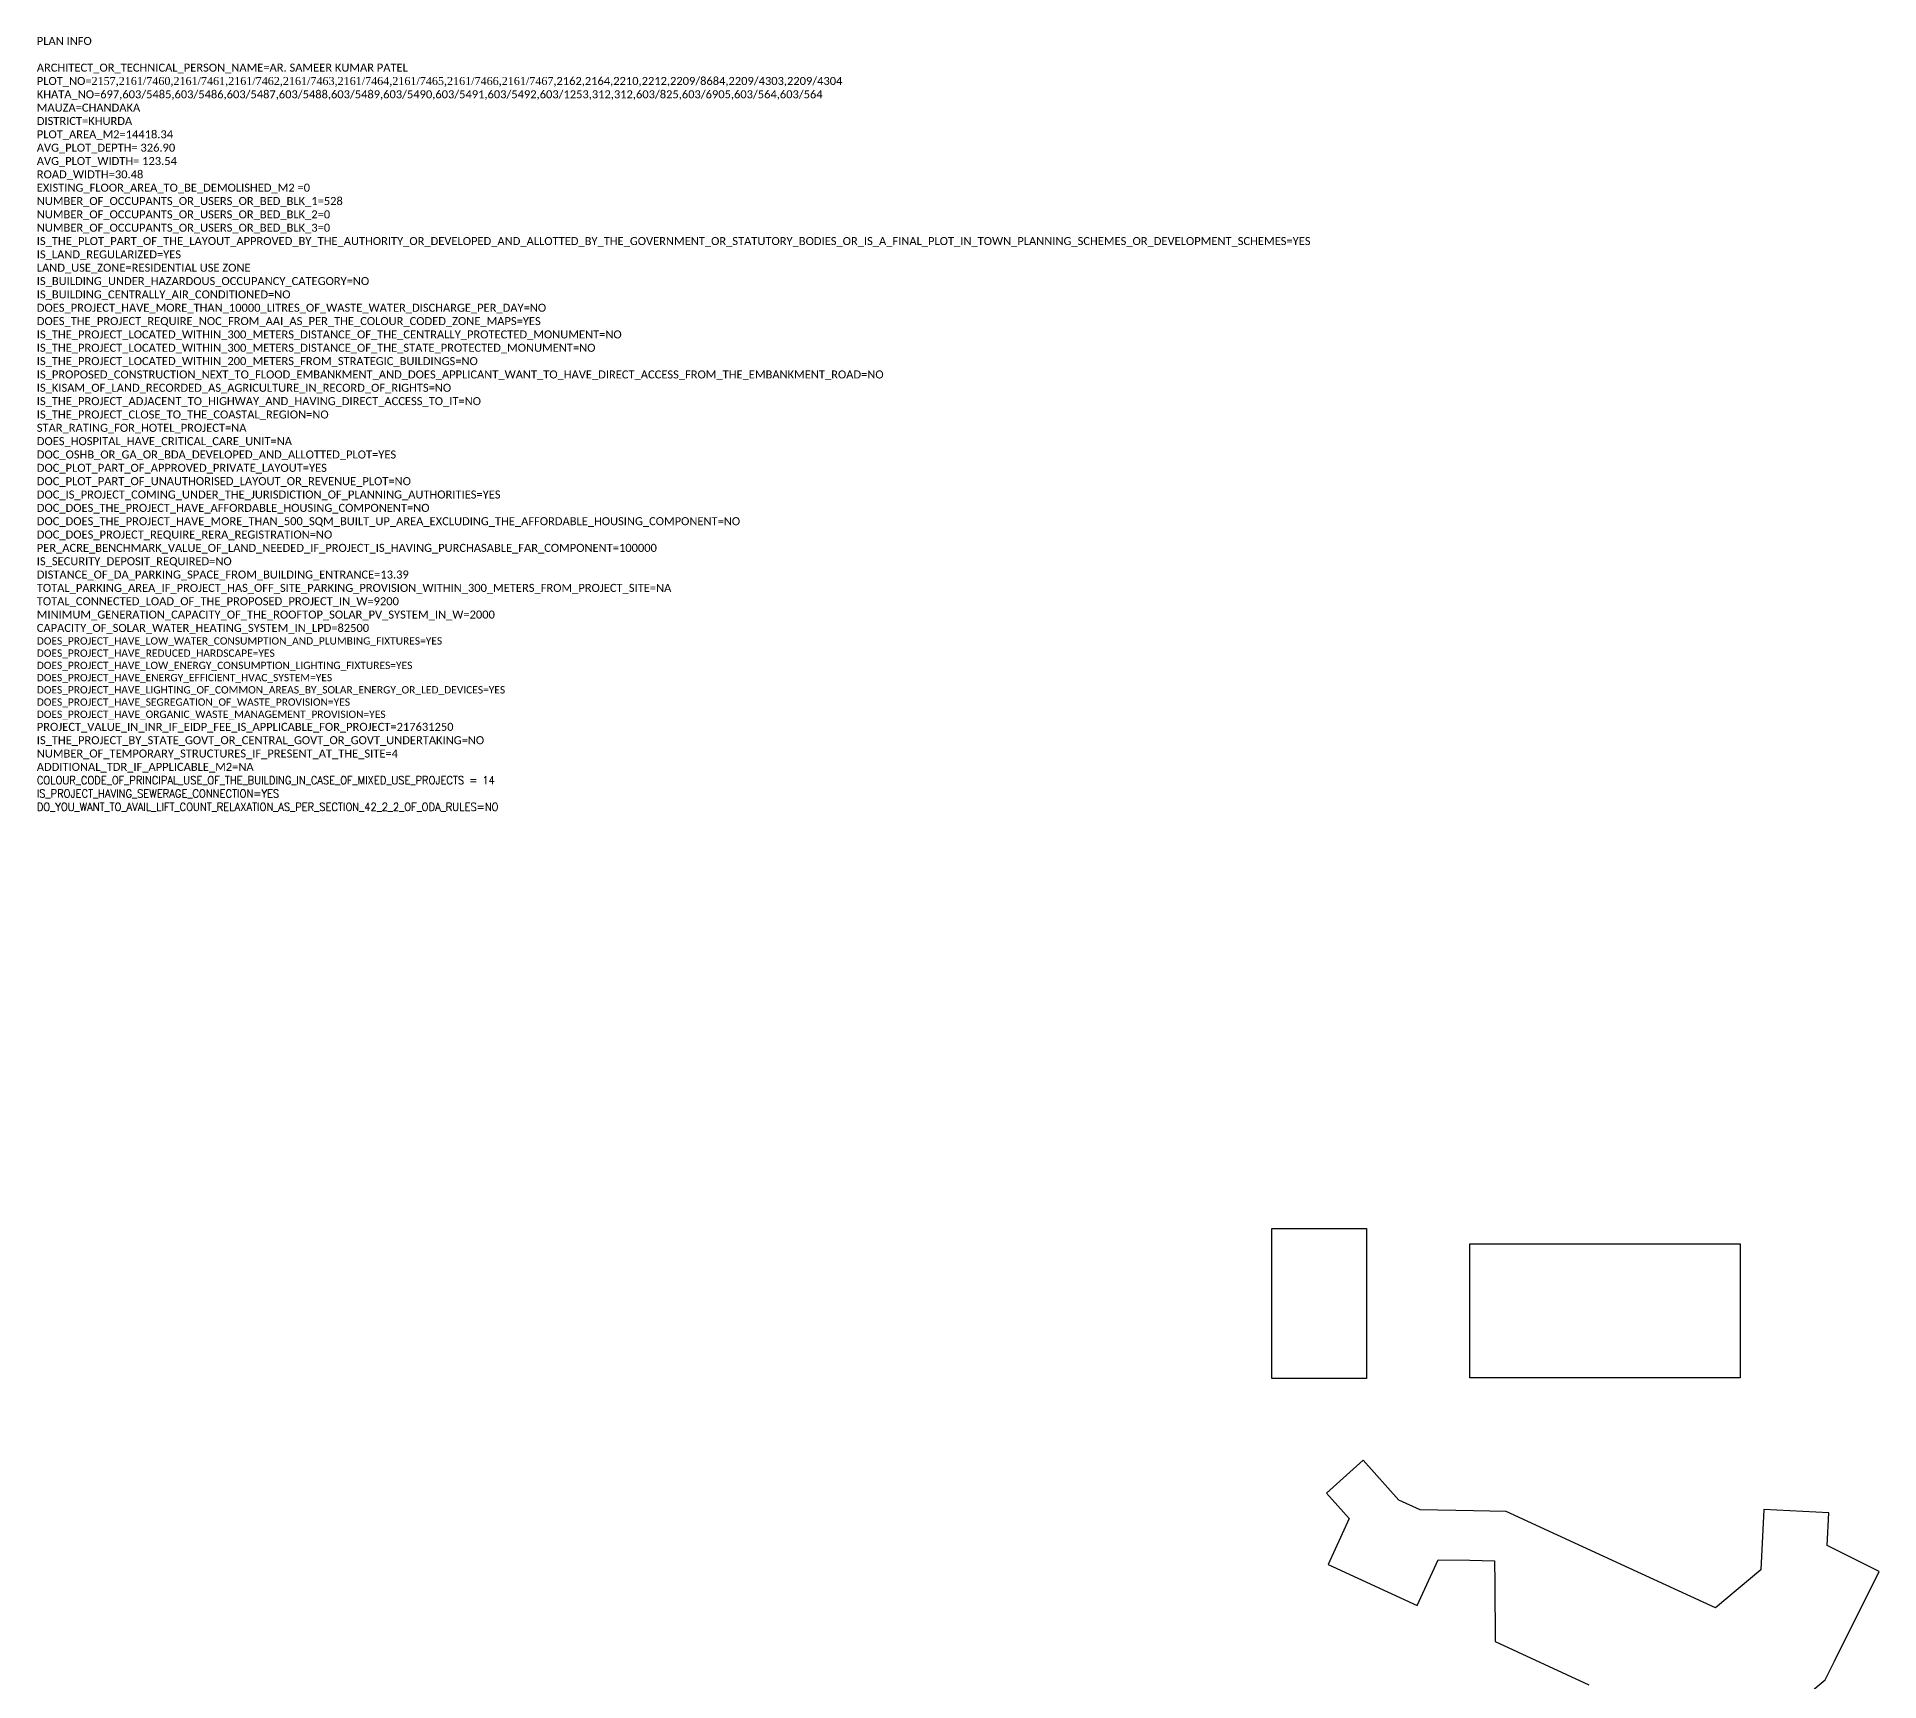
# Model space of a CAD drawing. Header units: metres. Extents: x 0 to 2611, y 0 to 3637.
# Drawn here: x 1539 to 2030.3, y 3199.1 to 3637.5 of the extents above; entities that cross this region are included whole.
import ezdxf

# ---------------------------------------------------------------- set-up
doc = ezdxf.new("R2010")
doc.units = ezdxf.units.M
doc.header["$LTSCALE"] = 0.1
doc.layers.add('BLK_1_COVERED_AREA', color=140, linetype='Continuous')
doc.layers.add('OPEN_PARKING', color=7, linetype='Continuous', plot=False)
doc.layers.add('VISITOR_PARKING', color=7, linetype='Continuous', plot=False)
doc.layers.add('PLAN_INFO', color=1, linetype='Continuous', lineweight=20)
doc.styles.add('style2', font='arial.ttf', dxfattribs={"height": 0.3})

msp = doc.modelspace()

# ---------------------------------------------------------------- linework, layer by layer
at = {"layer": 'BLK_1_COVERED_AREA', "ltscale": 0.05, "elevation": 99.5}
msp.add_lwpolyline([(1999.545, 3185.725), (2015.907, 3199.436), (2018.389, 3204.414), (2030.29, 3228.288), (2016.44, 3235.224), (2016.89, 3243.932), (1999.573, 3244.827), (1998.743, 3228.758), (1986.633, 3218.609), (1963.667, 3229.182), (1944.488, 3238.011), (1930.829, 3244.299), (1922.148, 3244.478), (1907.86, 3244.772), (1902.234, 3247.362), (1892.72, 3258.025), (1882.878, 3249.243), (1888.969, 3242.418), (1883.328, 3230.164), (1907.09, 3219.225), (1912.731, 3231.479), (1921.138, 3231.306), (1927.7, 3231.171), (1927.761, 3225.253), (1927.922, 3209.634), (1952.88, 3198.145)], dxfattribs=at)
at = {"layer": 'OPEN_PARKING', "color": 7, "ltscale": 0.05}
msp.add_lwpolyline([(1868.318, 3319.81), (1893.56, 3319.81), (1893.56, 3279.823), (1868.318, 3279.823)], close=True, dxfattribs=at)
at = {"layer": 'VISITOR_PARKING', "color": 7, "ltscale": 0.05}
msp.add_lwpolyline([(1921.096, 3315.706), (1993.264, 3315.706), (1993.264, 3279.972), (1921.096, 3279.972)], close=True, dxfattribs=at)

# ---------------------------------------------------------------- texts
at = {"layer": 'PLAN_INFO', "linetype": 'Continuous', "insert": (1538.984, 3637.461), "char_height": 2.1336, "width": 538.54118, "attachment_point": 1, "style": 'style2'}
msp.add_mtext('\\A1;{\\fCalibri|b0|i0|c0|p34;PLAN INFO\\P\\PARCHITECT_OR_TECHNICAL_PERSON_NAME=AR. SAMEER KUMAR PATEL\\PPLOT_NO=\\fTimes New Roman|b0|i0|c0|p18;2157,2161/7460,2161/7461,2161/7462,2161/7463,2161/7464,2161/7465,2161/7466,2161/7467,\\fCalibri|b0|i0|c0|p34;\\H0.99998x;2162,2164,2210,2212,2209/8684,2209/4303,2209/4304\\PKHATA_NO=697,603/5485,603/5486,603/5487,603/5488,603/5489,603/5490,603/5491,603/5492,603/1253,312,312,603/825,603/6905,603/564,603/564\\fTimes New Roman|b0|i0|c0|p18;\\C0;\\P\\fCalibri|b0|i0|c0|p34;\\C256;MAUZA=CHANDAKA\\PDISTRICT=KHURDA\\PPLOT_AREA_M2=14418.34\\PAVG_PLOT_DEPTH= 326.90\\PAVG_PLOT_WIDTH= 123.54\\PROAD_WIDTH=30.48\\PEXISTING_FLOOR_AREA_TO_BE_DEMOLISHED_M2 =0\\PNUMBER_OF_OCCUPANTS_OR_USERS_OR_BED_BLK_1=528\\PNUMBER_OF_OCCUPANTS_OR_USERS_OR_BED_BLK_2=0\\PNUMBER_OF_OCCUPANTS_OR_USERS_OR_BED_BLK_3=0\\PIS_THE_PLOT_PART_OF_THE_LAYOUT_APPROVED_BY_THE_AUTHORITY_OR_DEVELOPED_AND_ALLOTTED_BY_THE_GOVERNMENT_OR_STATUTORY_BODIES_OR_IS_A_FINAL_PLOT_IN_TOWN_PLANNING_SCHEMES_OR_DEVELOPMENT_SCHEMES=YES\\PIS_LAND_REGULARIZED=YES\\PLAND_USE_ZONE=RESIDENTIAL USE ZONE\\PIS_BUILDING_UNDER_HAZARDOUS_OCCUPANCY_CATEGORY=NO\\PIS_BUILDING_CENTRALLY_AIR_CONDITIONED=NO\\PDOES_PROJECT_HAVE_MORE_THAN_10000_LITRES_OF_WASTE_WATER_DISCHARGE_PER_DAY=NO\\PDOES_THE_PROJECT_REQUIRE_NOC_FROM_AAI_AS_PER_THE_COLOUR_CODED_ZONE_MAPS=YES\\PIS_THE_PROJECT_LOCATED_WITHIN_300_METERS_DISTANCE_OF_THE_CENTRALLY_PROTECTED_MONUMENT=NO\\PIS_THE_PROJECT_LOCATED_WITHIN_300_METERS_DISTANCE_OF_THE_STATE_PROTECTED_MONUMENT=NO\\PIS_THE_PROJECT_LOCATED_WITHIN_200_METERS_FROM_STRATEGIC_BUILDINGS=NO\\PIS_PROPOSED_CONSTRUCTION_NEXT_TO_FLOOD_EMBANKMENT_AND_DOES_APPLICANT_WANT_TO_HAVE_DIRECT_ACCESS_FROM_THE_EMBANKMENT_ROAD=NO\\PIS_KISAM_OF_LAND_RECORDED_AS_AGRICULTURE_IN_RECORD_OF_RIGHTS=NO\\PIS_THE_PROJECT_ADJACENT_TO_HIGHWAY_AND_HAVING_DIRECT_ACCESS_TO_IT=NO\\PIS_THE_PROJECT_CLOSE_TO_THE_COASTAL_REGION=NO\\PSTAR_RATING_FOR_HOTEL_PROJECT=NA\\PDOES_HOSPITAL_HAVE_CRITICAL_CARE_UNIT=NA\\PDOC_OSHB_OR_GA_OR_BDA_DEVELOPED_AND_ALLOTTED_PLOT=YES\\PDOC_PLOT_PART_OF_APPROVED_PRIVATE_LAYOUT=YES\\PDOC_PLOT_PART_OF_UNAUTHORISED_LAYOUT_OR_REVENUE_PLOT=NO\\PDOC_IS_PROJECT_COMING_UNDER_THE_JURISDICTION_OF_PLANNING_AUTHORITIES=YES\\PDOC_DOES_THE_PROJECT_HAVE_AFFORDABLE_HOUSING_COMPONENT=NO\\PDOC_DOES_THE_PROJECT_HAVE_MORE_THAN_500_SQM_BUILT_UP_AREA_EXCLUDING_THE_AFFORDABLE_HOUSING_COMPONENT=NO\\PDOC_DOES_PROJECT_REQUIRE_RERA_REGISTRATION=NO\\PPER_ACRE_BENCHMARK_VALUE_OF_LAND_NEEDED_IF_PROJECT_IS_HAVING_PURCHASABLE_FAR_COMPONENT=100000\\PIS_SECURITY_DEPOSIT_REQUIRED=NO\\PDISTANCE_OF_DA_PARKING_SPACE_FROM_BUILDING_ENTRANCE=13.39\\PTOTAL_PARKING_AREA_IF_PROJECT_HAS_OFF_SITE_PARKING_PROVISION_WITHIN_300_METERS_FROM_PROJECT_SITE=NA\\PTOTAL_CONNECTED_LOAD_OF_THE_PROPOSED_PROJECT_IN_W=9200\\PMINIMUM_GENERATION_CAPACITY_OF_THE_ROOFTOP_SOLAR_PV_SYSTEM_IN_W=2000\\PCAPACITY_OF_SOLAR_WATER_HEATING_SYSTEM_IN_LPD=82500\\P\\H0.91667x;DOES_PROJECT_HAVE_LOW_WATER_CONSUMPTION_AND_PLUMBING_FIXTURES=YES\\PDOES_PROJECT_HAVE_REDUCED_HARDSCAPE=YES\\PDOES_PROJECT_HAVE_LOW_ENERGY_CONSUMPTION_LIGHTING_FIXTURES=YES\\PDOES_PROJECT_HAVE_ENERGY_EFFICIENT_HVAC_SYSTEM=YES\\PDOES_PROJECT_HAVE_LIGHTING_OF_COMMON_AREAS_BY_SOLAR_ENERGY_OR_LED_DEVICES=YES\\PDOES_PROJECT_HAVE_SEGREGATION_OF_WASTE_PROVISION=YES\\PDOES_PROJECT_HAVE_ORGANIC_WASTE_MANAGEMENT_PROVISION=YES\\P\\H1.09091x;PROJECT_VALUE_IN_INR_IF_EIDP_FEE_IS_APPLICABLE_FOR_PROJECT=217631250\\PIS_THE_PROJECT_BY_STATE_GOVT_OR_CENTRAL_GOVT_OR_GOVT_UNDERTAKING=NO\\PNUMBER_OF_TEMPORARY_STRUCTURES_IF_PRESENT_AT_THE_SITE=4\\PADDITIONAL_TDR_IF_APPLICABLE_M2=NA\\P\\Fstandard|c0;\\H1.00001x;COLOUR_CODE_OF_PRINCIPAL_USE_OF_THE_BUILDING_IN_CASE_OF_MIXED_USE_PROJECTS = 14\\PIS_PROJECT_HAVING_SEWERAGE_CONNECTION=YES\\PDO_YOU_WANT_TO_AVAIL_LIFT_COUNT_RELAXATION_AS_PER_SECTION_42_2_2_OF_ODA_RULES=NO}', dxfattribs=at)

doc.saveas('drawing.dxf')
